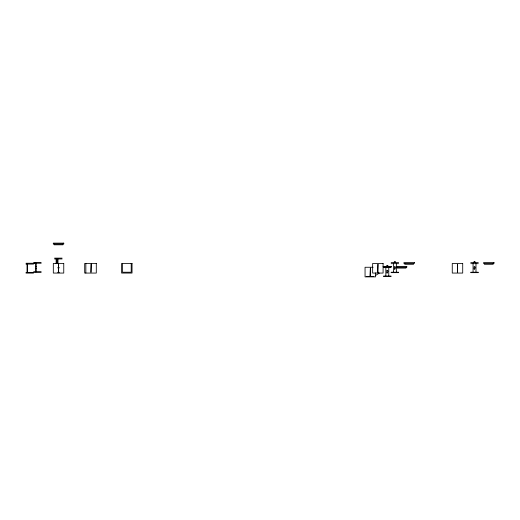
<?xml version="1.0" encoding="UTF-8"?>
<svg xmlns="http://www.w3.org/2000/svg" width="520" height="520" viewBox="0 0 520 520"><rect width="100%" height="100%" fill="white"/><g stroke="black" fill="none" stroke-linecap="round" stroke-linejoin="round"><path stroke-width="0.78" d="M375.329 275.613L379.34 273.065M54.568 258.128L62.088 258.128M54.568 258.96L62.088 258.96M33.644 262.405L41.164 262.405M391.137 262.62L398.658 262.62M470.756 262.62L478.283 262.62M26 263.244L33.52 263.244M33.644 263.244L41.164 263.244M391.137 263.659L398.658 263.659M470.756 263.659L478.283 263.659M26 264.082L33.52 264.082M383.13 266.428L391.482 266.428M35.737 266.481L36.153 266.481M383.13 266.844L391.482 266.844M373.087 267.261L365.053 267.261L365.053 276.874L375.499 276.874L375.499 272.87M383.546 267.469L391.066 267.469M57.934 267.527L59.111 267.527M57.934 267.95L59.111 267.95M35.737 268.574L36.153 268.574M33.644 271.811L41.164 271.811M33.644 272.226L41.164 272.226M57.934 272.226L59.111 272.226M377.26 272.226L378.45 272.226M391.137 272.226L398.658 272.226M470.756 272.226L478.283 272.226M26 272.649L33.52 272.649M57.934 272.649L59.111 272.649M377.26 272.649L378.45 272.649M391.137 272.649L398.658 272.649M470.756 272.649L478.283 272.649M26 273.065L33.52 273.065M383.546 276.036L391.066 276.036M366.262 276.458L373.867 276.458M383.546 276.458L391.066 276.458M493.162 263.452L493.162 264.29L484.387 264.29L484.387 263.452M475.982 263.659L475.982 272.226M475.144 262.62L475.144 261.781L473.896 261.781L473.896 262.62M474.519 261.781L474.519 262.62M473.057 263.659L473.057 272.226M413.543 263.452L413.543 264.29L404.768 264.29L404.768 263.452M405.951 267.261L405.951 268.099L397.176 268.099L397.176 267.261M396.363 263.659L396.363 272.226M395.525 262.62L395.525 261.781L394.271 261.781L394.271 262.62M394.901 261.781L394.901 262.62M393.438 263.659L393.438 272.226M388.772 267.469L388.772 276.036M387.933 266.428L387.933 265.59L386.678 265.59L386.678 266.428M387.309 265.59L387.309 266.844M385.847 267.469L385.847 276.036M131.209 263.452L131.209 272.226L122.434 272.226L122.434 263.452M85.852 263.452L85.852 273.065M62.927 243.964L62.927 244.797L54.145 244.797L54.145 243.964M57.974 258.96L57.974 263.633M57.609 258.96L57.609 263.633M57.421 263.594L57.285 261.859L57.064 263.594M56.511 258.96L56.511 263.633M56.147 258.96L56.147 263.633M36.153 263.244L36.153 271.811M35.737 263.244L35.737 271.811M35.106 262.405L35.106 263.244M34.691 262.405L34.691 263.244M27.463 264.082L27.463 272.649M27.047 264.082L27.047 272.649M386.965 270.615C385.885 277.05 389.649 269.458 386.965 270.615M394.557 266.806C393.478 273.24 397.241 265.649 394.557 266.806M474.175 266.806C473.103 273.24 476.866 265.649 474.175 266.806M63.759 243.126L53.313 243.126L53.313 243.964L63.759 243.964L63.759 243.126M414.382 262.62L403.929 262.62L403.929 263.452L414.382 263.452L414.382 262.62M494 262.62L483.554 262.62L483.554 263.452L494 263.452L494 262.62M63.759 263.452L53.313 263.452L53.313 273.065L63.759 273.065L63.759 263.452M96.298 263.452L84.695 263.452L84.695 273.065L96.298 273.065L96.298 263.452M132.041 263.452L121.596 263.452L121.596 273.065L132.041 273.065L132.041 263.452M383.091 263.452L372.645 263.452L372.645 273.065L383.091 273.065L383.091 263.452M462.709 263.452L452.263 263.452L452.263 273.065L462.709 273.065L462.709 263.452M91.176 264.082L90.968 272.226L91.176 264.082M58.643 264.29L58.428 272.435L58.643 264.29M377.969 264.29L377.76 272.435L377.969 264.29M457.594 264.29L457.385 272.435L457.594 264.29M406.79 266.428L396.338 266.428L396.338 267.261L406.79 267.261L406.79 266.428M370.376 268.099L370.168 276.036L370.376 268.099"/></g></svg>
